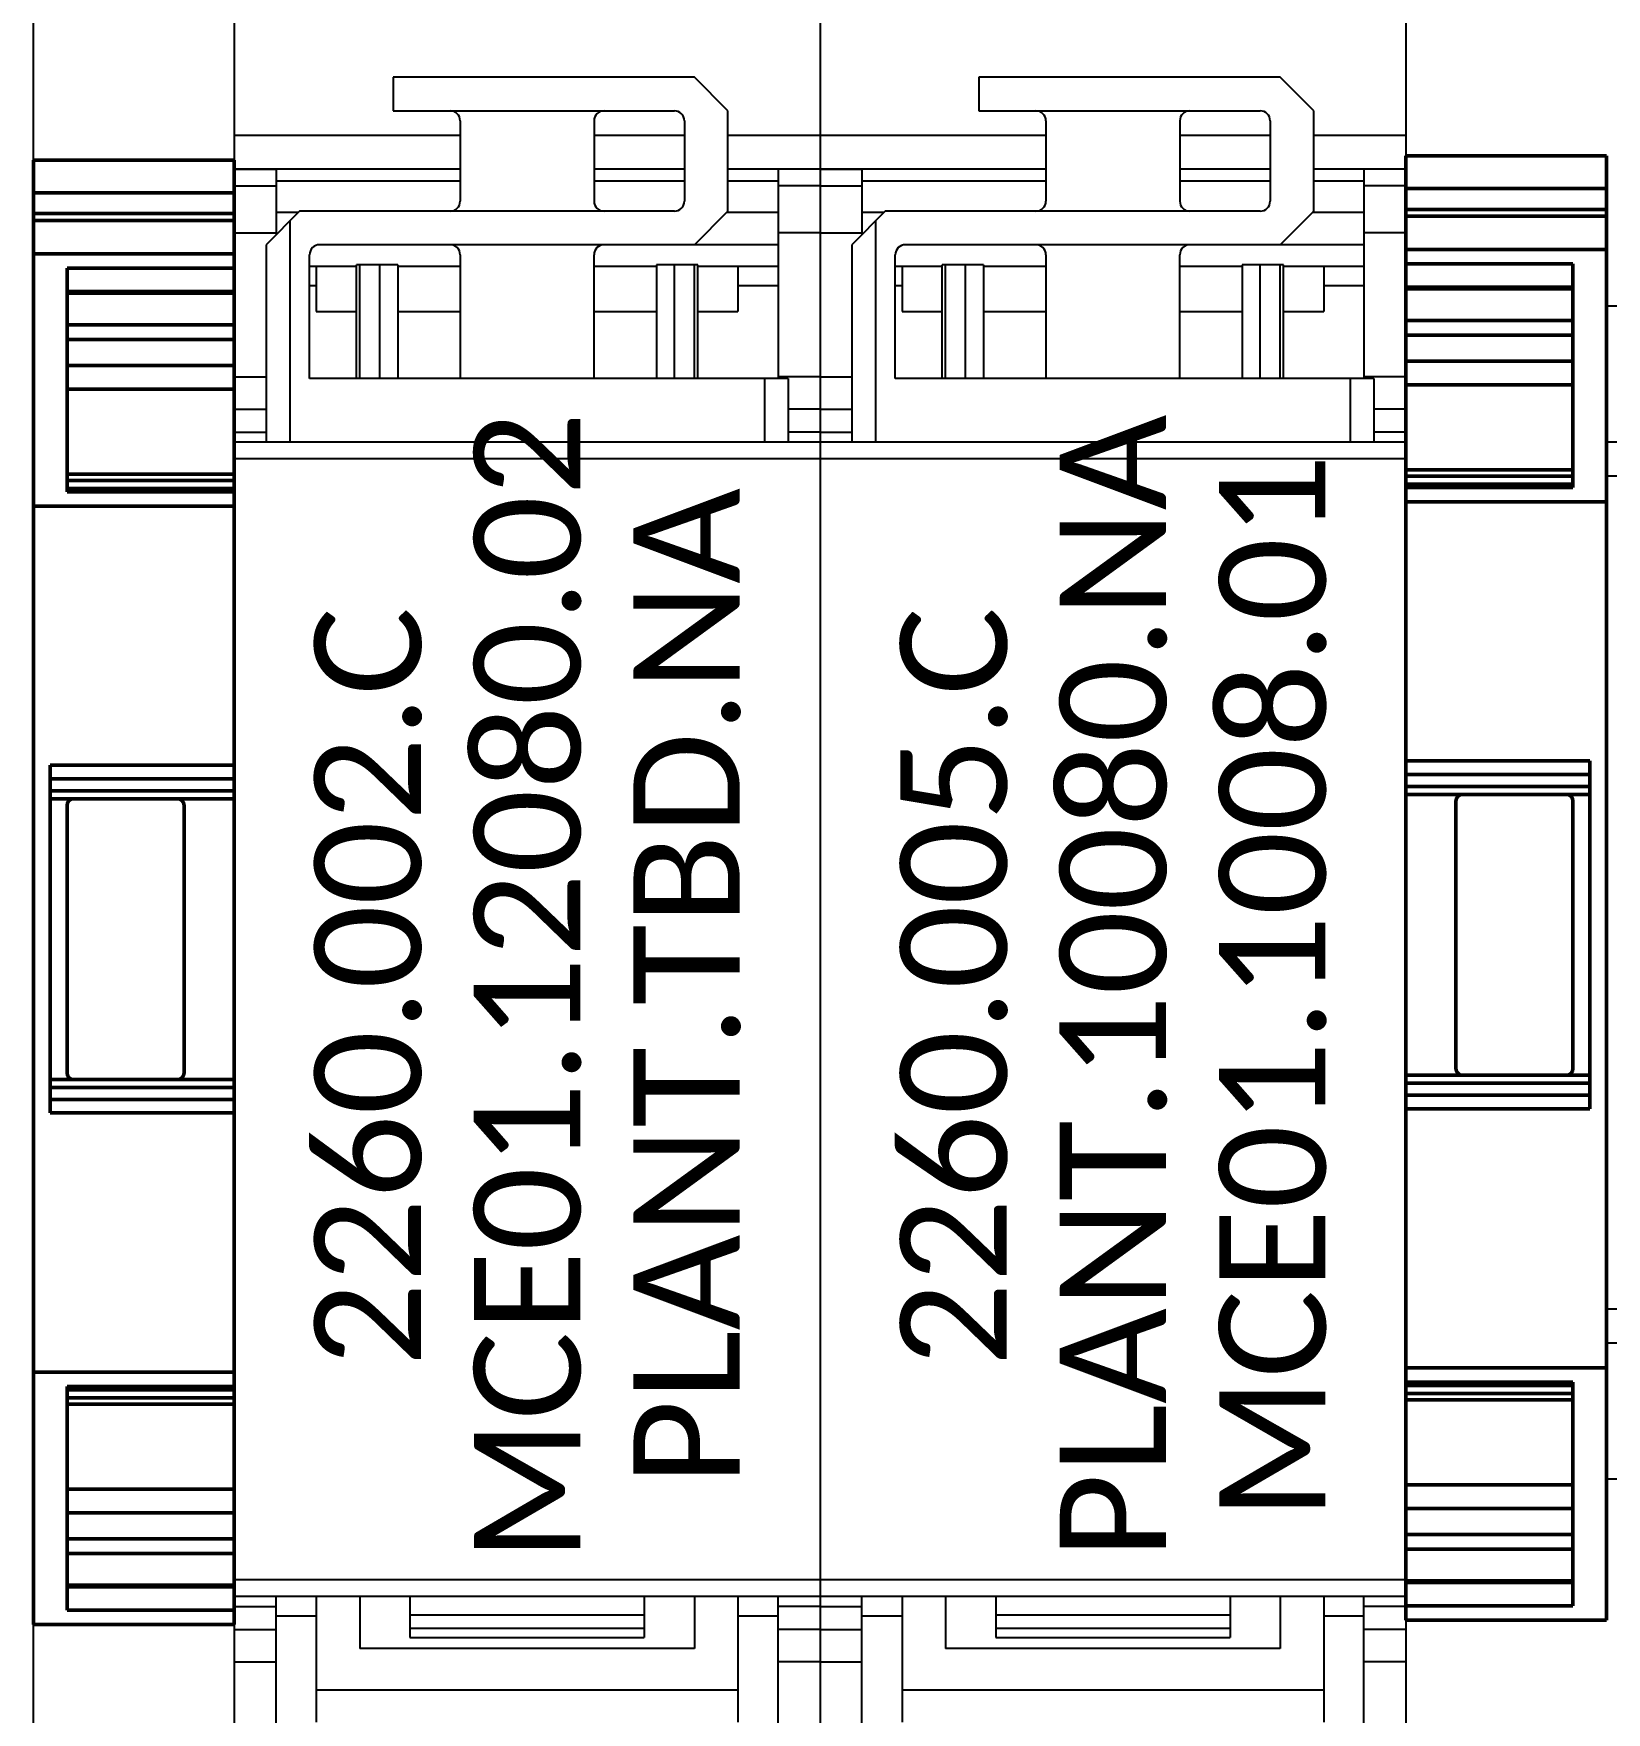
# Model space of a CAD drawing. Header units: inches. Extents: x 0 to 316, y -1 to 150.
# Drawn here: x 207.531 to 209.381, y 74.23 to 76.205 of the extents above; entities that cross this region are included whole.
import ezdxf
from ezdxf.enums import TextEntityAlignment as Align

# ---------------------------------------------------------------- set-up
doc = ezdxf.new("R2010")
doc.units = ezdxf.units.IN
doc.header["$MEASUREMENT"] = 0
doc.styles.add('Calibri', font='calibri.ttf')

# ---------------------------------------------------------------- blocks, each defined once
blk = doc.blocks.new('AB 1783-US5T')
at = {"color": 2}
blk.add_line((0.5728, 0), (0.5728, 4.5177), dxfattribs=at)
blk = doc.blocks.new('IE-TO-RJ45-FJ-A')
at = {"color": 2}
for p, q in [((0, 1.1723), (0, -1.1723)), ((0.689, 1.1723), (0.689, -1.1723)), ((0.689, 1.1723), (0.689, -1.1723)), ((0.5413, 0.9538), (0.187, 0.9538)), ((0.187, 0.9538), (0.187, 0.9144)), ((0.5807, 0.9144), (0.5413, 0.9538)), ((0.187, 0.9144), (0.5177, 0.9144)), ((0.5807, 0.7963), (0.5807, 0.9144)), ((0.2657, 0.9026), (0.2657, 0.8081)), ((0.4232, 0.9026), (0.4232, 0.8081)), ((0.5295, 0.9026), (0.5295, 0.8081)), ((0.2657, 0.8852), (0, 0.8852)), ((0.5295, 0.8852), (0.4232, 0.8852)), ((0.689, 0.8852), (0.5807, 0.8852)), ((0.2657, 0.8458), (0, 0.8458)), ((0, 0.8458), (0.0492, 0.8458)), ((0.0492, 0.8458), (0.0492, 0.7687)), ((0.2657, 0.8317), (0.0492, 0.8317)), ((0.5295, 0.8458), (0.4232, 0.8458)), ((0.5295, 0.8317), (0.4232, 0.8317)), ((0.689, 0.8458), (0.5807, 0.8458)), ((0.6398, 0.8317), (0.5807, 0.8317)), ((0.689, 0.8458), (0.6398, 0.8458)), ((0.6398, 0.8458), (0.6398, 0.5994)), ((0, 0.8261), (0.0492, 0.8261)), ((0.689, 0.8261), (0.6398, 0.8261)), ((0.0768, 0.7963), (0.0374, 0.7569)), ((0.075, 0.7946), (0.0492, 0.7946)), ((0.5177, 0.7963), (0.0768, 0.7963)), ((0.5413, 0.7569), (0.5807, 0.7963)), ((0.6398, 0.7946), (0.579, 0.7946)), ((0, 0.7708), (0.0492, 0.7708)), ((0.0652, 0.7848), (0.0652, 0.5246)), ((0.689, 0.7708), (0.6398, 0.7708)), ((0.0374, 0.7569), (0.0374, 0.5246)), ((0.6398, 0.7569), (0.1004, 0.7569)), ((0.0886, 0.5994), (0.0886, 0.7451)), ((0.1437, 0.7313), (0.0886, 0.7313)), ((0.0965, 0.7313), (0.0965, 0.6782)), ((0.1924, 0.7333), (0.1437, 0.7333)), ((0.1437, 0.5994), (0.1437, 0.7333)), ((0.1477, 0.5994), (0.1477, 0.7333)), ((0.1713, 0.5994), (0.1713, 0.7333)), ((0.1924, 0.7333), (0.1924, 0.5994)), ((0.2657, 0.7313), (0.1924, 0.7313)), ((0.2657, 0.7451), (0.2657, 0.5994)), ((0.4232, 0.5994), (0.4232, 0.7451)), ((0.4966, 0.7313), (0.4232, 0.7313)), ((0.4966, 0.7333), (0.4966, 0.5994)), ((0.5452, 0.7333), (0.4966, 0.7333)), ((0.5177, 0.5994), (0.5177, 0.7333)), ((0.5413, 0.5994), (0.5413, 0.7333)), ((0.5452, 0.5994), (0.5452, 0.7333)), ((0.6398, 0.7313), (0.5452, 0.7313)), ((0.5925, 0.7313), (0.5925, 0.6782)), ((0.0965, 0.7083), (0.0886, 0.7083)), ((0.6398, 0.7083), (0.5925, 0.7083)), ((0.0965, 0.6782), (0.1437, 0.6782)), ((0.1924, 0.6782), (0.2657, 0.6782)), ((0.4232, 0.6782), (0.4966, 0.6782)), ((0.5452, 0.6782), (0.5925, 0.6782)), ((0, 0.6014), (0.0374, 0.6014)), ((0.6516, 0.5994), (0.0886, 0.5994)), ((0.6237, 0.5994), (0.6237, 0.5246)), ((0.689, 0.6014), (0.6398, 0.6014)), ((0.6516, 0.5994), (0.6516, 0.5246)), ((0, 0.5634), (0.0374, 0.5634)), ((0.689, 0.5634), (0.6516, 0.5634)), ((0, 0.5362), (0.0374, 0.5362)), ((0.689, 0.5362), (0.6516, 0.5362)), ((0.689, 0.5246), (0, 0.5246)), ((0.689, 0.5049), (0, 0.5049)), ((0.689, -0.8139), (0, -0.8139)), ((0.689, -0.8336), (0, -0.8336)), ((0, -0.8452), (0.0492, -0.8452)), ((0.0492, -1.1692), (0.0492, -0.8336)), ((0.0965, -0.8336), (0.0965, -0.9813)), ((0.1476, -0.8336), (0.1476, -0.8947)), ((0.2067, -0.8336), (0.2067, -0.8817)), ((0.4823, -0.8336), (0.4823, -0.8817)), ((0.5413, -0.8336), (0.5413, -0.8947)), ((0.5925, -0.8336), (0.5925, -0.9813)), ((0.6398, -1.1692), (0.6398, -0.8336)), ((0.689, -0.8452), (0.6398, -0.8452)), ((0.0965, -0.8567), (0.0492, -0.8567)), ((0.4823, -0.8553), (0.2067, -0.8553)), ((0.6398, -0.8567), (0.5925, -0.8567)), ((0, -0.8724), (0.0492, -0.8724)), ((0.4823, -0.871), (0.2067, -0.871)), ((0.2067, -0.8817), (0.4823, -0.8817)), ((0.689, -0.8724), (0.6398, -0.8724)), ((0.5413, -0.8947), (0.1476, -0.8947)), ((0, -0.9104), (0.0492, -0.9104)), ((0.689, -0.9104), (0.6398, -0.9104)), ((0.5925, -0.9439), (0.0965, -0.9439))]:
    blk.add_line(p, q, dxfattribs=at)
for centre, start, end in [((0.2539, 0.9026), 0, 90), ((0.435, 0.9026), 90, 180), ((0.5177, 0.9026), 0, 90), ((0.2539, 0.8081), 270, 0), ((0.435, 0.8081), 180, 270), ((0.5177, 0.8081), 270, 0), ((0.1004, 0.7451), 90, 180), ((0.2539, 0.7451), 0, 90), ((0.435, 0.7451), 90, 180)]:
    blk.add_arc(centre, 0.0118, start, end, dxfattribs=at)
at = {"color": 3, "style": 'Calibri'}
for tag, p in [('LINE_1', (0.157, -0.1162)), ('LINE_2', (0.3445, -0.1162)), ('LINE_3', (0.532, -0.1162))]:
    blk.add_attdef(tag, text='', height=0.125, rotation=90, dxfattribs=at).set_placement(p, align=Align.MIDDLE_CENTER)
blk = doc.blocks.new('A$C29732917')
at = {"lineweight": 50}
for p, q in [((-25.421, 3.573), (-25.421, -2.427)), ((18.379, 3.573), (-25.421, 3.573)), ((-24.44, 3.573), (-24.44, -2.427)), ((-23.821, 3.573), (-23.821, -2.427)), ((-23.621, 3.573), (-23.621, -2.427)), ((-22.621, 3.573), (-22.621, -2.427)), ((-15.069, 3.573), (-15.069, -2.427)), ((10.827, 3.573), (10.827, -2.427)), ((18.379, 3.573), (18.379, -2.427)), ((-7.321, 3.073), (3.079, 3.073)), ((-7.321, -2.427), (-7.321, 3.073)), ((-6.921, -2.427), (-6.921, 3.073)), ((-6.557, 3.073), (-6.557, -2.427)), ((-6.321, 3.073), (-6.321, -2.427)), ((2.079, 3.073), (2.079, -2.427)), ((2.316, 3.073), (2.316, -2.427)), ((2.679, 3.073), (2.679, -2.427)), ((3.079, -2.427), (3.079, 3.073)), ((-22.187, 2.573), (-15.502, 2.573)), ((-22.187, -2.427), (-22.187, 2.573)), ((-21.491, 2.573), (-21.491, -2.427)), ((-21.446, 2.573), (-21.446, -2.427)), ((-20.492, 2.573), (-20.492, -2.427)), ((-20.056, 2.573), (-20.056, -2.427)), ((-19.282, -2.427), (-19.282, 2.573)), ((-18.571, 2.573), (-18.571, -2.427)), ((-16.033, 2.573), (-16.033, -2.427)), ((-15.838, 2.573), (-15.838, -2.427)), ((-15.596, 2.573), (-15.596, -2.427)), ((-15.502, -2.427), (-15.502, 2.573)), ((-6.121, 2.573), (1.879, 2.573)), ((11.261, 2.573), (17.946, 2.573)), ((11.261, -2.427), (11.261, 2.573)), ((11.355, -2.427), (11.355, 2.573)), ((11.597, 2.573), (11.597, -2.427)), ((11.791, -2.427), (11.791, 2.573)), ((14.33, 2.573), (14.33, -2.427)), ((15.041, 2.573), (15.041, -2.427)), ((15.815, 2.573), (15.815, -2.427)), ((16.25, 2.573), (16.25, -2.427)), ((17.205, 2.573), (17.205, -2.427)), ((17.25, 2.573), (17.25, -2.427)), ((17.946, -2.427), (17.946, 2.573)), ((1.879, -0.927), (-6.121, -0.927)), ((18.379, -2.427), (-25.421, -2.427))]:
    blk.add_line(p, q, dxfattribs=at)
at = {"lineweight": 25}
blk.add_line((-15.596, -2.427), (-16.033, -2.427), dxfattribs=at)
at = {"lineweight": 50}
for centre, start, end in [((-6.121, 2.373), 90, 180), ((1.879, 2.373), 0, 90), ((-6.121, -0.727), 180, 270), ((1.879, -0.727), 270, 0)]:
    blk.add_arc(centre, 0.2, start, end, dxfattribs=at)

msp = doc.modelspace()

# ---------------------------------------------------------------- linework, layer by layer
at = {"color": 2}
for p, q in [((209.38117, 75.88488, 0.00271), (209.63117, 75.88488, 0.0028)), ((209.38117, 75.68488, 0.00271), (209.63117, 75.68488, 0.0028)), ((209.38117, 74.70488, -0.15079), (209.63117, 74.70488, -0.15086)), ((209.38117, 74.50488, 0.00271), (209.63117, 74.50488, 0.0028))]:
    msp.add_line(p, q, dxfattribs=at)
at = {"color": 2, "extrusion": (-1.00046e-30, -4.08478e-15, -1)}
msp.add_line((209.38117, 75.72488, -0.1744), (209.63117, 75.72488, -0.17449), dxfattribs=at)
at = {"color": 2, "extrusion": (0, 0, -1)}
msp.add_line((209.38117, 74.66488, -0.02091), (209.63117, 74.66488, -0.02084), dxfattribs=at)

# ---------------------------------------------------------------- block references
at = {"linetype": 'Continuous'}
msp.add_blockref('AB 1783-US5T', (206.95838, 72.93603), dxfattribs=at)
for p, values in [((207.76722, 75.19997), {'LINE_1': '2260.002.C', 'LINE_2': 'MCE01.12080.02', 'LINE_3': 'PLANT.TBD.NA'}), ((208.4562, 75.19997), {'LINE_1': '2260.005.C', 'LINE_2': 'PLANT.10080.NA', 'LINE_3': 'MCE01.1008.01'})]:
    msp.add_blockref('IE-TO-RJ45-FJ-A', p).add_auto_attribs(values)
for p, xscale, yscale, zscale, rotation in [((207.67176, 75.05641), -0.03933350893663116, 0.03933350893663116, 0.03933350893663116, 90), ((209.24064, 75.06149), 0.0393333333, 0.0393333333, 0.0393333333, 270)]:
    msp.add_blockref('A$C29732917', p, dxfattribs=dict(xscale=xscale, yscale=yscale, zscale=zscale, rotation=rotation))

doc.saveas('drawing.dxf')
